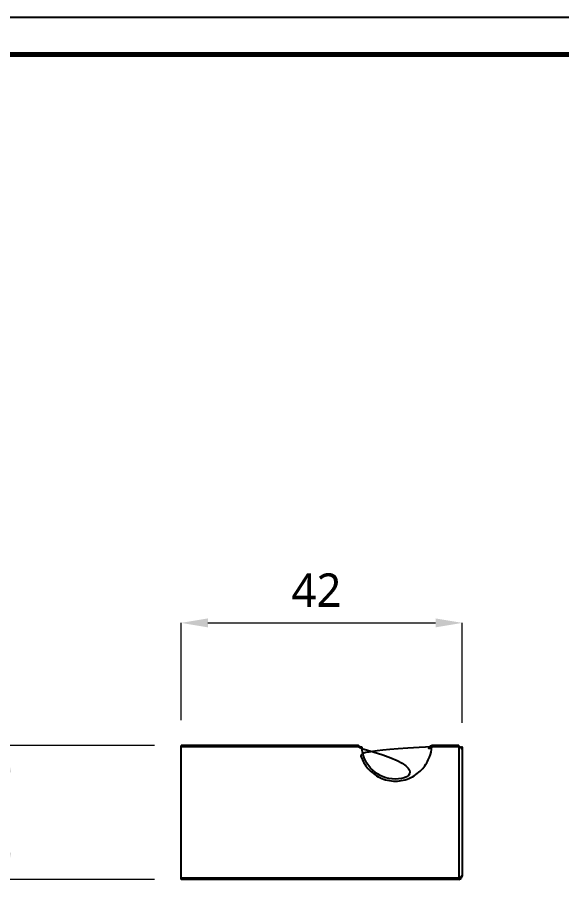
# Model space of a CAD drawing. Extents: x 16296681503 to 16296681828, y -37409617118 to -37409616880.
# Drawn here: x 16296681665.9 to 16296681747.1, y -37409617010.8 to -37409616879.7 of the extents above; entities that cross this region are included whole.
import ezdxf

# ---------------------------------------------------------------- set-up
doc = ezdxf.new("R2010")
doc.units = 0
doc.header["$LTSCALE"] = 10
doc.header["$MEASUREMENT"] = 0
doc.header["$PDMODE"] = 3
doc.header["$PDSIZE"] = -10
doc.layers.get('0').update_dxf_attribs({"linetype": 'CONTINUOUS'})
doc.layers.get('DEFPOINTS').update_dxf_attribs({"linetype": 'CONTINUOUS'})
doc.layers.add('BODY', color=7, linetype='CONTINUOUS')
doc.styles.add('Daelim Dimension', font='NanumGothic.ttf')
doc.dimstyles.new('DEFAULT', dxfattribs={"dimscale": 2, "dimtxt": 2, "dimasz": 2, "dimexe": 0, "dimexo": 2, "dimgap": 1, "dimtad": 1, "dimdec": 1, "dimzin": 9, "dimdsep": 46, "dimtxsty": 'Daelim Dimension', "dimcen": 0.5, "dimclrd": 252, "dimclre": 252, "dimclrt": 3, "dimadec": 1, "dimazin": 0, "dimtfac": 1, "dimtdec": 1, "dimtix": 1, "dimtmove": 0, "dimatfit": 3, "dimfxl": 0, "dimtolj": 1, "dimtzin": 1, "dimlwd": 9, "dimlwe": 9, "dimarcsym": 0})

# ---------------------------------------------------------------- blocks, each defined once
blk = doc.blocks.new('*D13')
at = {"layer": 'BODY', "color": 5, "lineweight": 9, "ltscale": 0.7}
for p, q in [((16296681690.33563, -37409616984.661453), (16296681690.33563, -37409616970.122871)), ((16296681694.33563, -37409616970.122871), (16296681728.33563, -37409616970.122871)), ((16296681732.33563, -37409616985.070541), (16296681732.33563, -37409616970.122871))]:
    blk.add_line(p, q, dxfattribs=at)
at = {"layer": 'BODY', "color": 5, "ltscale": 0.7}
for points in [[(16296681694.33563, -37409616969.456207), (16296681694.33563, -37409616970.789543), (16296681690.33563, -37409616970.122871)], [(16296681728.33563, -37409616969.456207), (16296681728.33563, -37409616970.789543), (16296681732.33563, -37409616970.122871)]]:
    blk.add_solid(points, dxfattribs=at)
at = {"layer": 'DEFPOINTS', "color": 0, "ltscale": 0.7}
for p in [(16296681732.33563, -37409616970.122871), (16296681690.33563, -37409616988.661453), (16296681732.33563, -37409616989.070541)]:
    blk.add_point(p, dxfattribs=at)
at = {"layer": 'BODY', "color": 7, "lineweight": 5, "ltscale": 0.7, "insert": (16296681710.56176, -37409616962.729446), "char_height": 5, "width": 5.80555556, "attachment_point": 2, "style": 'Daelim Dimension'}
blk.add_mtext('\\A1;42', dxfattribs=at)
blk = doc.blocks.new('*D14')
at = {"layer": 'BODY', "color": 5, "lineweight": 9, "ltscale": 0.7}
for p, q in [((16296681686.368971, -37409616988.44632), (16296681664.262859, -37409616988.44632)), ((16296681664.262859, -37409616992.44632), (16296681664.262859, -37409617004.44632)), ((16296681686.368971, -37409617008.44632), (16296681664.262859, -37409617008.44632))]:
    blk.add_line(p, q, dxfattribs=at)
at = {"layer": 'BODY', "color": 5, "ltscale": 0.7}
for points in [[(16296681663.596201, -37409616992.44632), (16296681664.929529, -37409616992.44632), (16296681664.262859, -37409616988.44632)], [(16296681663.596201, -37409617004.44632), (16296681664.929529, -37409617004.44632), (16296681664.262859, -37409617008.44632)]]:
    blk.add_solid(points, dxfattribs=at)
at = {"layer": 'DEFPOINTS', "color": 0, "ltscale": 0.7}
for p in [(16296681690.368971, -37409616988.44632), (16296681664.262859, -37409617008.44632), (16296681690.368971, -37409617008.44632)]:
    blk.add_point(p, dxfattribs=at)
at = {"layer": 'BODY', "color": 7, "lineweight": 5, "ltscale": 0.7, "insert": (16296681656.84082, -37409616997.900993), "char_height": 5, "width": 5.80555556, "attachment_point": 2, "rotation": 90, "style": 'Daelim Dimension'}
blk.add_mtext('\\A1;20', dxfattribs=at)

msp = doc.modelspace()

# ---------------------------------------------------------------- linework, layer by layer
at = {"color": 7, "linetype": 'Continuous'}
for p, q in [((16296681690.33563, -37409617008.446297), (16296681690.33563, -37409616988.446297)), ((16296681716.8584, -37409616988.446297), (16296681690.33563, -37409616988.446297)), ((16296681716.86746, -37409616988.628128), (16296681690.33563, -37409616988.628128)), ((16296681731.83563, -37409616988.628128), (16296681727.803789, -37409616988.628128)), ((16296681731.83563, -37409616988.446297), (16296681727.812851, -37409616988.446297)), ((16296681731.83563, -37409616988.446297), (16296681731.83563, -37409617008.446297)), ((16296681732.33563, -37409616988.946297), (16296681732.33563, -37409617007.946297)), ((16296681731.83563, -37409617008.264481), (16296681690.33563, -37409617008.264481)), ((16296681731.83563, -37409617008.446297), (16296681690.33563, -37409617008.446297))]:
    msp.add_line(p, q, dxfattribs=at)
at = {"ltscale": 0.5}
msp.add_lwpolyline([(16296681502.863239, -37409617118.211388), (16296681828.363239, -37409617118.211388), (16296681828.363239, -37409616879.711388), (16296681502.863239, -37409616879.711388)], close=True, dxfattribs=at)
at = {"color": 5, "linetype": 'ByBlock', "lineweight": 200, "const_width": 0.75}
msp.add_lwpolyline([(16296681508.09734, -37409617107.999023), (16296681823.09734, -37409617107.999023), (16296681823.09734, -37409616885.249023), (16296681508.09734, -37409616885.249023)], close=True, dxfattribs=at)
at = {"color": 7, "linetype": 'Continuous'}
for centre, radius, start, end in [((16296681716.8584, -37409616988.946297), 0.5, 5.21606713, 90), ((16296681722.33563, -37409616988.446297), 5, 185.21606713, 354.78393287), ((16296681727.812851, -37409616988.946297), 0.5, 90, 174.78393287), ((16296681731.83563, -37409616988.946297), 0.5, 0, 90), ((16296681731.83563, -37409617007.946297), 0.5, 270, 0)]:
    msp.add_arc(centre, radius, start, end, dxfattribs=at)
for points, knots in [([(16296681716.86746, -37409616988.628128), (16296681716.86606, -37409616988.602081), (16296681716.86355, -37409616988.557022), (16296681716.861231, -37409616988.500267), (16296681716.858801, -37409616988.465767), (16296681716.858931, -37409616988.45018), (16296681716.8584, -37409616988.446297)], [0, 0, 0, 0, 0.4296845615, 0.7439876956, 0.9356045291, 1, 1, 1, 1]), ([(16296681716.86746, -37409616988.628128), (16296681716.92811, -37409616988.625961), (16296681717.04785, -37409616988.639389), (16296681717.2069, -37409616988.71254), (16296681717.323, -37409616988.831123), (16296681717.35914, -37409616988.933197), (16296681717.364571, -37409616988.98349)], [0, 0, 0, 0, 0.2728008613, 0.5318587583, 0.7725688747, 1, 1, 1, 1]), ([(16296681727.803789, -37409616988.628128), (16296681727.74939, -37409616989.153397), (16296681727.549431, -37409616989.985336), (16296681727.03022, -37409616991.056953), (16296681726.42901, -37409616991.896347), (16296681725.62923, -37409616992.656807), (16296681724.64802, -37409616993.2659), (16296681723.529341, -37409616993.659767), (16296681722.33695, -37409616993.796173), (16296681721.14439, -37409616993.66037), (16296681720.025209, -37409616993.266876), (16296681719.04323, -37409616992.657822), (16296681718.24271, -37409616991.896942), (16296681717.64105, -37409616991.057007), (16296681717.12178, -37409616989.985168), (16296681716.92185, -37409616989.153259), (16296681716.86746, -37409616988.628128)], [0, 0, 0, 0, 0.0966660847, 0.1542439994, 0.2172424467, 0.2845962765, 0.3549630878, 0.4270654353, 0.499920167, 0.5727757907, 0.6448964415, 0.715305043, 0.7827146991, 0.8457613223, 0.9033583065, 1, 1, 1, 1]), ([(16296681727.803789, -37409616988.628128), (16296681727.743151, -37409616988.625961), (16296681727.623409, -37409616988.639389), (16296681727.464359, -37409616988.71254), (16296681727.348261, -37409616988.831123), (16296681727.31212, -37409616988.933197), (16296681727.30669, -37409616988.98349)], [0, 0, 0, 0, 0.2728008044, 0.5318586609, 0.7725688014, 1, 1, 1, 1]), ([(16296681727.812851, -37409616988.446297), (16296681727.813, -37409616988.447273), (16296681727.812361, -37409616988.451202), (16296681727.812401, -37409616988.45993), (16296681727.81148, -37409616988.474487), (16296681727.810169, -37409616988.505142), (16296681727.80752, -37409616988.556992), (16296681727.805201, -37409616988.602081), (16296681727.803789, -37409616988.628128)], [0, 0, 0, 0, 0.016121211, 0.0643716424, 0.1444723385, 0.2559581786, 0.5702594706, 1, 1, 1, 1]), ([(16296681732.33563, -37409616989.037216), (16296681732.33563, -37409616988.983513), (16296681732.30739, -37409616988.871231), (16296681732.192631, -37409616988.736053), (16296681732.02751, -37409616988.648193), (16296681731.900261, -37409616988.628128), (16296681731.83563, -37409616988.628128)], [0, 0, 0, 0, 0.2265661752, 0.4674806024, 0.7273835484, 1, 1, 1, 1]), ([(16296681732.33563, -37409617007.855392), (16296681732.33563, -37409617007.909103), (16296681732.30739, -37409617008.021378), (16296681732.192631, -37409617008.156563), (16296681732.02751, -37409617008.244423), (16296681731.900261, -37409617008.264481), (16296681731.83563, -37409617008.264481)], [0, 0, 0, 0, 0.2265661754, 0.4674806025, 0.7273835489, 1, 1, 1, 1])]:
    msp.add_open_spline(points, degree=3, knots=knots, dxfattribs=at)

# ---------------------------------------------------------------- dimensions: what is measured, and where the dimension line sits
at = {"layer": 'BODY', "lineweight": 5, "ltscale": 0.7}
dim = msp.add_linear_dim(base=(16296681732.33563, -37409616970.122871), p1=(16296681690.33563, -37409616988.661453), p2=(16296681732.33563, -37409616989.070541), dimstyle='DEFAULT', override={"dimtxt": 2.5, "dimdec": 0, "dimclrd": 5, "dimclre": 5, "dimclrt": 7}, dxfattribs=at)
dim.commit()
dim.dimension.update_dxf_attribs({"geometry": '*D13', "text_midpoint": (16296681710.56176, -37409616970.122871), "dimtype": 160})
dim = msp.add_linear_dim(base=(16296681664.262859, -37409617008.44632), p1=(16296681690.368959, -37409616988.446297), p2=(16296681690.368959, -37409617008.446297), angle=270, dimstyle='DEFAULT', override={"dimtxt": 2.5, "dimdec": 0, "dimclrd": 5, "dimclre": 5, "dimclrt": 7}, dxfattribs=at)
dim.commit()
dim.dimension.update_dxf_attribs({"geometry": '*D14', "text_midpoint": (16296681664.26285, -37409616997.900993), "dimtype": 160})

doc.saveas('drawing.dxf')
